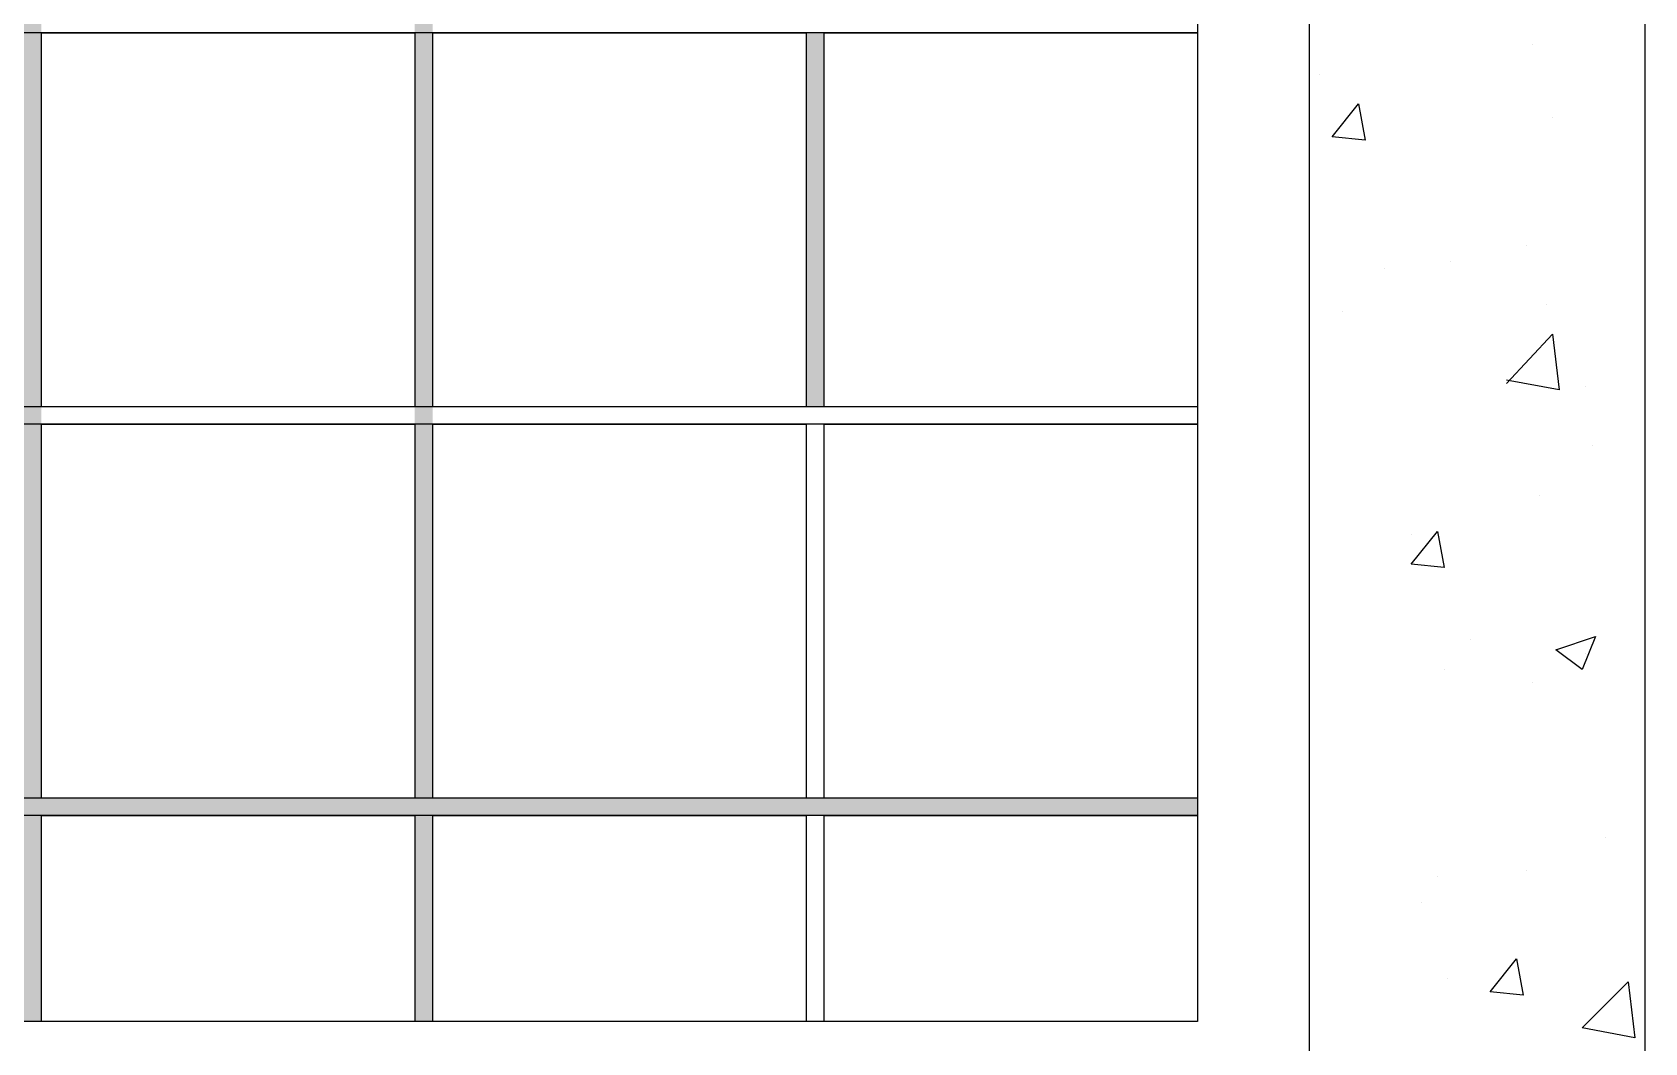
# Model space of a CAD drawing. Header units: inches. Extents: x 448145 to 618619, y -64863 to 148507.
# Drawn here: x 493900 to 494730, y 139140 to 139660 of the extents above; entities that cross this region are included whole.
import ezdxf

# ---------------------------------------------------------------- set-up
doc = ezdxf.new("R2010")
doc.units = ezdxf.units.IN
doc.header["$MEASUREMENT"] = 0

msp = doc.modelspace()

# ---------------------------------------------------------------- hatches: boundary and pattern name
h = msp.add_hatch(color=256)
h.dxf.hatch_style = 1
h.paths.add_polyline_path([(493702.869, 141278.992), (493693.668, 141278.992), (493693.668, 140473.057), (493702.869, 140473.057)])
h.paths.add_polyline_path([(494105.836, 141278.992), (494096.636, 141278.992), (494096.636, 139150.713), (494105.836, 139150.713)])
h.paths.add_polyline_path([(494307.32, 141278.992), (494298.12, 141278.992), (494298.12, 140412.935), (494307.32, 140423.171)])
h.paths.add_polyline_path([(493904.352, 141278.992), (493895.152, 141278.992), (493895.152, 139150.713), (493904.352, 139150.713)])
h = msp.add_hatch(color=256)
h.dxf.hatch_style = 1
h.paths.add_polyline_path([(494307.32, 139659.614), (494298.12, 139659.614), (494298.12, 139467.33), (494307.32, 139467.33)])
h = msp.add_hatch(color=256)
h.dxf.hatch_style = 1
h.paths.add_polyline_path([(494499.604, 139265.847), (492889.426, 139265.847), (492889.426, 139256.646), (494499.604, 139256.646)])
h.paths.add_polyline_path([(493090.91, 139467.33), (492889.426, 139467.33), (492889.426, 139458.13), (493090.91, 139458.13)])

# ---------------------------------------------------------------- linework, layer by layer
at = {"color": 7, "lineweight": 25}
for points in [[(492659.158, 141509.26), (494729.871, 141509.26), (494729.871, 138920.446), (492659.158, 138920.446)], [(492831.859, 141336.559), (494557.171, 141336.559), (494557.171, 139093.146), (492831.859, 139093.146)], [(492889.426, 141278.992), (494499.604, 141278.992), (494499.604, 139150.713), (492889.426, 139150.713)], [(494582.568, 139623.099), (494585.954, 139604.475), (494569.023, 139606.168)], [(494623.203, 139402.991), (494626.59, 139384.366), (494609.658, 139386.06)], [(494704.474, 139348.81), (494697.702, 139331.879), (494684.156, 139342.038)], [(494663.839, 139182.883), (494667.225, 139164.258), (494650.294, 139165.951)], [(494724.792, 139142.247), (494697.702, 139147.327), (494721.406, 139171.031)]]:
    msp.add_lwpolyline(points, close=True, dxfattribs=at)
msp.add_lwpolyline([(494499.604, 139668.814), (494499.604, 139659.614), (492889.426, 139659.614), (492889.426, 139668.814), (494307.32, 139668.814)])
for points in [[(493904.352, 139659.614), (494096.636, 139659.614)], [(493904.352, 139659.614), (493904.352, 139467.33)], [(494096.636, 139659.614), (494096.636, 139467.33)], [(494105.836, 139659.614), (494298.12, 139659.614)], [(494105.836, 139659.614), (494105.836, 139467.33)], [(494298.12, 139659.614), (494298.12, 139467.33)], [(494307.32, 139659.614), (494499.604, 139659.614)], [(494307.32, 139659.614), (494307.32, 139467.33)], [(494672.304, 139653.576), (494672.304, 139653.576)], [(494562.25, 139638.338), (494562.25, 139638.338)], [(494682.463, 139616.327), (494682.463, 139616.327)], [(494668.918, 139550.294), (494668.918, 139550.294)], [(494596.113, 139538.442), (494596.113, 139538.442)], [(494629.976, 139541.829), (494629.976, 139541.829)], [(494679.077, 139519.818), (494679.077, 139519.818)], [(494574.102, 139516.432), (494574.102, 139516.432)], [(494658.759, 139479.182), (494682.463, 139504.58), (494685.85, 139475.796), (494658.759, 139480.876)], [(494699.395, 139477.489), (494699.395, 139477.489)], [(493904.352, 139467.33), (494096.636, 139467.33)], [(494105.836, 139467.33), (494298.12, 139467.33)], [(494307.32, 139467.33), (494499.604, 139467.33)], [(493904.352, 139458.13), (494096.636, 139458.13)], [(493904.352, 139458.13), (493904.352, 139265.847)], [(494096.636, 139458.13), (494096.636, 139265.847)], [(494105.836, 139458.13), (494298.12, 139458.13)], [(494105.836, 139458.13), (494105.836, 139265.847)], [(494298.12, 139458.13), (494298.12, 139265.847)], [(494307.32, 139458.13), (494499.604, 139458.13)], [(494307.32, 139458.13), (494307.32, 139265.847)], [(494702.781, 139447.013), (494702.781, 139447.013)], [(494675.691, 139421.616), (494675.691, 139421.616)], [(494609.658, 139401.298), (494609.658, 139401.298)], [(494640.135, 139347.117), (494640.135, 139347.117)], [(494699.395, 139340.345), (494699.395, 139340.345)], [(494626.59, 139331.879), (494626.59, 139331.879)], [(494672.304, 139325.106), (494672.304, 139325.106)], [(493904.352, 139265.847), (494096.636, 139265.847)], [(494105.836, 139265.847), (494298.12, 139265.847)], [(494307.32, 139265.847), (494499.604, 139265.847)], [(493904.352, 139256.646), (494096.636, 139256.646)], [(493904.352, 139256.646), (493904.352, 139150.713)], [(494096.636, 139256.646), (494096.636, 139150.713)], [(494105.836, 139256.646), (494298.12, 139256.646)], [(494105.836, 139256.646), (494105.836, 139150.713)], [(494298.12, 139256.646), (494298.12, 139150.713)], [(494307.32, 139256.646), (494499.604, 139256.646)], [(494307.32, 139256.646), (494307.32, 139150.713)], [(494709.554, 139245.529), (494709.554, 139245.529)], [(494668.918, 139228.597), (494668.918, 139228.597)], [(494623.203, 139225.211), (494623.203, 139225.211)], [(494614.738, 139211.666), (494614.738, 139211.666)], [(494628.283, 139172.724), (494628.283, 139172.724)]]:
    msp.add_lwpolyline(points, dxfattribs=at)
for points in [[(492889.426, 139467.33), (494499.604, 139467.33), (494499.604, 139458.13), (492889.426, 139458.13)], [(492889.426, 139265.847), (494499.604, 139265.847), (494499.604, 139256.646), (492889.426, 139256.646)]]:
    msp.add_lwpolyline(points, close=True)

doc.saveas('drawing.dxf')
